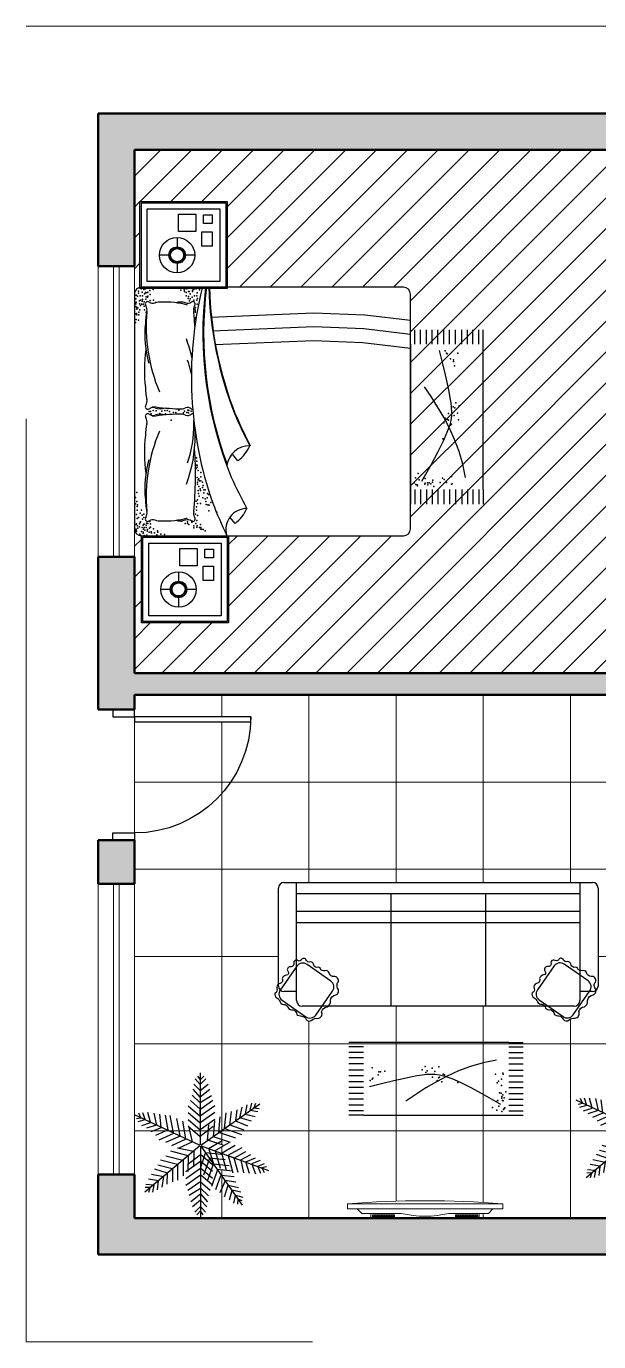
# Model space of a CAD drawing. Header units: millimetres. Extents: x 10.4 to 21.9, y -2.2 to 6.9.
# Drawn here: x 10.41 to 14.35, y -2.18 to 6.87 of the extents above; entities that cross this region are included whole.
import ezdxf

# ---------------------------------------------------------------- set-up
doc = ezdxf.new("R2010")
doc.units = ezdxf.units.MM
doc.linetypes.add('HIDDEN', pattern=[9.525, 6.35, -3.175])
for name, color, linetype, lineweight in [('Alvenaria', 5, 'Continuous', 50), ('Alvenaria Pigmentação', 254, 'Continuous', 15), ('Eletronicos', 2, 'Continuous', 30), ('Janelas', 2, 'Continuous', 20), ('Mobiliario', 3, 'Continuous', 30), ('Piso Desniveis e Soleiras', 1, 'Continuous', 15), ('Piso Paginação', 252, 'Continuous', 15), ('Portas', 3, 'Continuous', 30), ('Projeção Cobertura', 2, 'HIDDEN', 20)]:
    doc.layers.add(name, color=color, linetype=linetype, lineweight=lineweight)

# ---------------------------------------------------------------- blocks, each defined once
blk = doc.blocks.new('Batente')
blk.add_lwpolyline([(0, -0.15), (0.05, -0.15), (0.05, 0), (0, 0)])
blk = doc.blocks.new('Porta_80')
at = {"color": 0}
blk.add_lwpolyline([(-0.05, 0.8), (-0.05, 0), (-0.085, 0), (-0.085, 0.8)], close=True, dxfattribs=at)
at = {"color": 1}
blk.add_arc((-0.05, 0), 0.8, 90, 180, dxfattribs=at)
at = {"xscale": -1}
blk.add_blockref('Batente', (0, 0), dxfattribs=at)
blk.add_blockref('Batente', (-0.9, 0))
blk = doc.blocks.new('Sofa_3')
for p, q in [((-1.1, -0.7625), (-1.1, -0.0875)), ((-1.0625, -0.05), (1.0625, -0.05)), ((-0.975, -0.125), (-0.975, -0.05)), ((0.975, -0.05), (0.975, -0.125)), ((1.1, -0.0875), (1.1, -0.7625)), ((-0.975, -0.125), (0.975, -0.125)), ((-0.975, -0.25), (-0.975, -0.125)), ((-0.325, -0.9), (-0.325, -0.125)), ((0.325, -0.125), (0.325, -0.9)), ((0.975, -0.125), (0.975, -0.25)), ((0.975, -0.25), (-0.975, -0.25)), ((-0.975, -0.8625), (-0.975, -0.25)), ((0.975, -0.25), (0.975, -0.8625)), ((-0.975, -0.325), (0.975, -0.325)), ((-0.975, -0.8), (-1.0625, -0.8)), ((1.0625, -0.8), (0.975, -0.8)), ((0.9375, -0.9), (-0.9375, -0.9))]:
    blk.add_line(p, q)
for centre, start, end in [((-1.0625, -0.0875), 90, 180), ((1.0625, -0.0875), 0, 90), ((-1.0625, -0.7625), 180, 270), ((1.0625, -0.7625), 270, 0), ((-0.9375, -0.8625), 180, 270), ((0.9375, -0.8625), 270, 0)]:
    blk.add_arc(centre, 0.0375, start, end)
blk = doc.blocks.new('Tv Plasma 01')
at = {"lineweight": 5, "ltscale": 0.08}
h = blk.add_hatch(dxfattribs=at)
h.set_pattern_fill('_USER,_O', color=0, scale=0.008, double=1, pattern_type=0)
h.set_pattern_definition([(360, (-4.134502, -6.728382), (2e-18, 0.008), []), (90, (-4.134502, -6.728382), (-0.008, 2e-18), [])])
h.paths.add_polyline_path([(-0.2099, 0.0235), (-0.3623, 0.0235), (-0.3623, 0.0089), (-0.2099, 0.0089)])
h = blk.add_hatch(dxfattribs=at)
h.set_pattern_fill('_USER,_O', color=0, scale=0.008, double=1, pattern_type=0)
h.set_pattern_definition([(180, (4.134502, -6.728382), (2e-18, 0.008), []), (90, (4.134502, -6.728382), (0.008, -1e-18), [])])
h.paths.add_polyline_path([(0.2099, 0.0235), (0.3623, 0.0235), (0.3623, 0.0089), (0.2099, 0.0089)])
at = {"color": 0, "lineweight": 9, "ltscale": 0.08}
for p, q in [((-0.535, 0.0985), (-0.535, 0.0647)), ((0.535, 0.0647), (0.535, 0.0985)), ((0.535, 0.0647), (-0.535, 0.0647)), ((-0.4673, 0.0647), (-0.4363, 0.0324)), ((-0.4363, 0.0324), (-0.1636, 0.0324)), ((-0.3724, 0.0324), (-0.3724, 0)), ((-0.3724, 0), (0.3724, 0)), ((0.1636, 0.0324), (0.4363, 0.0324)), ((0.3724, 0.0324), (0.3724, 0)), ((0.4673, 0.0647), (0.4363, 0.0324))]:
    blk.add_line(p, q, dxfattribs=at)
at = {"color": 0, "lineweight": 5, "ltscale": 0.08}
blk.add_line((-0.535, 0.0985), (0.535, 0.0985), dxfattribs=at)
for points in [[(-0.3623, 0.0235), (-0.2099, 0.0235), (-0.2099, 0.0089), (-0.3623, 0.0089)], [(0.3623, 0.0235), (0.2099, 0.0235), (0.2099, 0.0089), (0.3623, 0.0089)]]:
    blk.add_lwpolyline(points, close=True, dxfattribs=at)
at = {"color": 0, "lineweight": 9, "ltscale": 0.08}
for centre, radius, start, end in [((0, -6.5458), 6.6658, 85.39647, 94.60353), ((0, 0.7378), 0.7242, 256.94486, 283.05514)]:
    blk.add_arc(centre, radius, start, end, dxfattribs=at)
blk = doc.blocks.new('LEAF', base_point=(3271.7, 2217.8))
for p, q in [((3271.7, 2215.2), (3271.7, 1979.5)), ((3271.8, 2165.8), (3224.3, 2131.8)), ((3229.1, 2155.6), (3271.8, 2188.4)), ((3271.8, 2189.5), (3311.3, 2155.6)), ((3271.8, 2188.4), (3271.8, 2187.2)), ((3311.3, 2133), (3271.8, 2166.9)), ((3224.3, 2109.2), (3271.8, 2143.1)), ((3271.8, 2120.5), (3224.3, 2086.6)), ((3271.8, 2144.3), (3311.3, 2110.4)), ((3271.8, 2121.7), (3271.8, 2099.1)), ((3271.8, 2121.7), (3271.8, 2121.7)), ((3311.3, 2087.8), (3271.8, 2121.7)), ((3230.6, 2070.8), (3270.2, 2099.1)), ((3271.8, 2076.5), (3235.4, 2053.8)), ((3271.8, 2099.1), (3304.2, 2070.8)), ((3298.7, 2052.7), (3271.8, 2077.6)), ((3240.1, 2034.6), (3271.8, 2059.5)), ((3271.8, 2038), (3246.5, 2016.5)), ((3271.8, 2059.5), (3295.5, 2033.5)), ((3272.6, 2038), (3272.6, 2036.9)), ((3293.1, 2016.5), (3272.6, 2038)), ((3253.6, 1999.6), (3271.8, 2017.7)), ((3271.8, 2003), (3260.7, 1990.5)), ((3280.5, 1990.5), (3271.8, 2003)), ((3272.6, 2017.7), (3288.4, 1999.6))]:
    blk.add_line(p, q)
blk = doc.blocks.new('Vegetação 03')
at = {"xscale": 0.002098429134635434, "yscale": 0.002098429134635434, "zscale": 0.00317943808278096}
for rotation in [179.9999999999999, 244.9999999999999, 125, 309.9999999999999, 34.99999999999999, 69.99999999999999]:
    blk.add_blockref('LEAF', (0, 0), dxfattribs=dict(at, rotation=rotation))
blk.add_blockref('LEAF', (0, 0), dxfattribs=at)
blk = doc.blocks.new('Almofada_01')
blk.add_line((-0.1774, -0.0554), (-0.177, -0.055))
blk.add_lwpolyline([(0.0902, 0.1544, 0.50546), (0.0619, 0.1691, -0.3462), (0.0406, 0.1931, 0.422858), (0.0087, 0.2067, -0.280529), (-0.0126, 0.2255, 0.523802), (-0.0457, 0.2197, -0.394143), (-0.0734, 0.2191, 0.511586), (-0.0968, 0.2003, -0.550738), (-0.1181, 0.1744, 0.664723), (-0.1374, 0.1433, -0.61809), (-0.1458, 0.1166, 0.315846), (-0.1757, 0.0929, -0.50955), (-0.196, 0.0582, 0.403924), (-0.2123, 0.0237, -0.416944), (-0.2261, -0.0062, 0.343276), (-0.2127, -0.04, -0.209993), (-0.1898, -0.0672, 0.371457), (-0.157, -0.0839, -0.221594), (-0.1331, -0.1112, 0.281917), (-0.1026, -0.1212, -0.330079), (-0.075, -0.1536, 0.149681), (-0.0413, -0.165, -0.280315), (-0.0118, -0.1883, 0.395478), (0.0291, -0.193, -0.258424), (0.0699, -0.1812, 0.49816), (0.0955, -0.1352, -0.315903), (0.134, -0.1016, 0.342874), (0.1558, -0.0587, -0.349103), (0.1943, -0.0196, 0.509036), (0.2051, 0.0272, -0.039688), (0.2017, 0.0453, -0.213394), (0.2094, 0.0682, 0.582394), (0.1793, 0.1072, -0.297556), (0.1502, 0.1258, 0.338095), (0.1296, 0.1479, -0.217899), (0.0906, 0.1538)], format="xyb")
blk.add_lwpolyline([(0.1587, 0.0761), (-0.0051, 0.1908, 0.414214), (-0.0748, 0.1786), (-0.1895, 0.0147, 0.414214), (-0.1772, -0.0549), (-0.0134, -0.1696, 0.414214), (0.0562, -0.1574), (0.171, 0.0065, 0.414214)], format="xyb", close=True)
blk.add_lwpolyline([(-0.1774, -0.0554), (-0.1765, -0.0554)])
blk = doc.blocks.new('Tapete 01')
for p, q in [((-0.5, 0.2502), (-0.6, 0.2502)), ((-0.5, 0.2199), (-0.6, 0.2199)), ((0.5, 0.2498), (-0.5, 0.2498)), ((0.5, 0.2502), (0.6, 0.2502)), ((0.5, 0.2199), (0.6, 0.2199)), ((-0.5, 0.1799), (-0.6, 0.1799)), ((-0.5, 0.143), (-0.6, 0.143)), ((-0.5, 0.103), (-0.6, 0.103)), ((0.5, 0.1799), (0.6, 0.1799)), ((0.5, 0.143), (0.6, 0.143)), ((0.5, 0.103), (0.6, 0.103)), ((-0.5, 0.0595), (-0.6, 0.0595)), ((-0.5, 0.0195), (-0.6, 0.0195)), ((0.5, 0.0595), (0.6, 0.0595)), ((0.5, 0.0195), (0.6, 0.0195)), ((-0.5, -0.0205), (-0.6, -0.0205)), ((-0.5, -0.0605), (-0.6, -0.0605)), ((0.5, -0.0205), (0.6, -0.0205)), ((0.5, -0.0605), (0.6, -0.0605)), ((-0.5, -0.1005), (-0.6, -0.1005)), ((-0.5, -0.1405), (-0.6, -0.1405)), ((-0.5, -0.1805), (-0.6, -0.1805)), ((0.5, -0.1005), (0.6, -0.1005)), ((0.5, -0.1405), (0.6, -0.1405)), ((0.5, -0.1805), (0.6, -0.1805)), ((-0.5, -0.2205), (-0.6, -0.2205)), ((-0.5, -0.2502), (-0.6, -0.2502)), ((-0.5, -0.2502), (0.5, -0.2502)), ((0.5, -0.2205), (0.6, -0.2205)), ((0.5, -0.2502), (0.6, -0.2502))]:
    blk.add_line(p, q)
for points in [[(0.4157, 0.1284), (0.3244, 0.1097), (0.2378, 0.0847), (0.1555, 0.0541), (0.0771, 0.0188), (0.0021, -0.0204), (-0.07, -0.0629), (-0.1395, -0.1077), (-0.207, -0.1541)], [(-0.4572, -0.0522), (-0.3662, -0.0302), (-0.2902, -0.0121), (-0.2273, 0.0023), (-0.1753, 0.0136), (-0.1322, 0.0218), (-0.0959, 0.0275), (-0.0643, 0.0309), (-0.0353, 0.0323), (-0.0067, 0.0317), (0.0246, 0.0276), (0.0616, 0.0182), (0.1076, 0.0015), (0.1658, -0.0242), (0.2393, -0.0609), (0.3312, -0.1104), (0.4448, -0.1745)]]:
    blk.add_lwpolyline(points)
for p in [(-0.4398, 0.076), (-0.434, 0.0032), (-0.399, 0.0265), (-0.3932, 0.0469), (-0.3816, 0.0469), (-0.3525, 0.0527), (-0.0964, 0.0614), (-0.076, 0.0847), (-0.0702, 0.044), (-0.0615, 0.0556), (-0.0266, 0.0731), (-0.0237, 0.0119), (-0.0091, 0.0498), (0.0171, 0.0061), (0.02, 0.0818), (0.0229, 0.0119), (0.0491, 0.0323), (0.0578, 0.0265), (0.4099, 0.0323), (0.4594, 0.0381), (0.4623, 0.0323), (-0.4543, -0.0114), (-0.4398, -0.0026), (0.0083, -0.0114), (0.0403, -0.0201), (0.1509, -0.026), (0.4215, -0.0289), (0.4303, -0.0172), (0.4506, -0.0026), (0.4506, -0.0463), (0.4797, -0.09), (0.4157, -0.157), (0.4245, -0.1483), (0.4361, -0.0959), (0.4477, -0.0988), (0.4536, -0.1221), (0.4536, -0.1337), (0.4565, -0.1483), (0.4594, -0.1104), (0.4623, -0.1512), (0.4681, -0.1308), (0.3895, -0.1978), (0.4186, -0.2153), (0.4332, -0.1891), (0.4536, -0.224), (0.4652, -0.2124), (0.4681, -0.2036), (0.4739, -0.2007), (0.4739, -0.2007)]:
    blk.add_point(p)
blk = doc.blocks.new('Cama Casal_01 Factor')
for p, q in [((3.4, 4), (-3.4, 4)), ((-3.6, 3.8), (-3.6, -3.8)), ((3.6, -3.8), (3.6, 3.8)), ((2.733, 2.245), (2.658, 2.245)), ((2.945, 2.245), (2.859, 2.245)), ((-3.243, 1.086), (-3.06, 1.233)), ((-1.426, 1.001), (-1.243, 1.148)), ((-3.4, -4), (3.4, -4))]:
    blk.add_line(p, q)
for points in [[(1.939, 1.671), (2.061, -1.197), (2.002, -2.615), (1.836, -4)], [(2.337, 1.736), (2.461, -1.197), (2.401, -2.647), (2.239, -4)], [(2.735, 1.787), (2.861, -1.197), (2.8, -2.679), (2.642, -4)]]:
    blk.add_lwpolyline(points)
for centre, radius, start, end in [((-3.4, 3.8), 0.2, 90, 180), ((3.4, 3.8), 0.2, 360, 90), ((-3.112, 3.617), 0.0711, 58.4012, 216.7241), ((-3.31, 3.469), 0.176, 340.0794, 36.7241), ((-3.607, 2.811), 1.017, 57.59, 58.4012), ((-2.95, 3.846), 0.209, 237.59, 283.5113), ((-2.55, 2.18), 1.505, 90.0384, 103.5113), ((-2.466, -1.204), 4.867, 67.1065, 95.1393), ((-2.237, 0.525), 3.176, 74.7421, 95.6786), ((-1.185, -0.113), 3.829, 82.6639, 99.0512), ((-0.697, 2.18), 1.505, 76.4887, 89.9616), ((-0.297, 3.846), 0.209, 256.4887, 302.41), ((0.36, 2.811), 1.017, 121.5988, 122.41), ((-0.136, 3.617), 0.0711, 323.2759, 121.5988), ((-5.758, 2.593), 5.681, 1.1958, 8.9628), ((0.062, 3.469), 0.176, 143.2759, 199.9206), ((0.136, 3.617), 0.0711, 58.4012, 216.7241), ((-0.062, 3.469), 0.176, 340.0794, 36.7241), ((5.758, 2.593), 5.681, 171.0372, 178.8042), ((-0.36, 2.811), 1.017, 57.59, 58.4012), ((0.297, 3.846), 0.209, 237.59, 283.5113), ((0.697, 2.18), 1.505, 90.0384, 103.5113), ((2.466, -1.204), 4.867, 84.8607, 112.8935), ((1.185, -0.113), 3.829, 80.9488, 97.3361), ((2.237, 0.525), 3.176, 84.3214, 105.2579), ((2.55, 2.18), 1.505, 76.4887, 89.9616), ((2.95, 3.846), 0.209, 256.4887, 302.41), ((3.607, 2.811), 1.017, 121.5988, 122.41), ((3.112, 3.617), 0.0711, 323.2759, 121.5988), ((3.31, 3.469), 0.176, 143.2759, 199.9206), ((-2.728, 3.258), 0.442, 160.0794, 185.3739), ((-0.857, 3.108), 2.314, 177.2895, 196.0481), ((-0.519, 3.258), 0.442, 340.8048, 19.9206), ((0.519, 3.258), 0.442, 160.0794, 199.1952), ((0.857, 3.108), 2.314, 343.9519, 2.7105), ((2.728, 3.258), 0.442, 354.6261, 19.9206), ((-2.728, 2.67), 0.442, 162.7928, 199.9206), ((-0.519, 2.67), 0.442, 340.0794, 5.3739), ((0.519, 2.67), 0.442, 174.6261, 199.9206), ((2.728, 2.67), 0.442, 340.0794, 17.2072), ((-3.112, 2.311), 0.0711, 143.2759, 301.5988), ((-3.31, 2.459), 0.176, 323.2759, 19.9206), ((-2.95, 2.082), 0.209, 76.4887, 122.41), ((0.976, -8.576), 10.929, 76.2469, 109.3957), ((-0.725, 6.094), 3.851, 249.0343, 270.4221), ((-0.412, 5.628), 3.344, 251.2778, 271.1303), ((-0.297, 2.082), 0.209, 75.4818, 103.5113), ((0.062, 2.459), 0.176, 160.0794, 216.7241), ((-0.136, 2.311), 0.0711, 353.2127, 36.7241), ((0.136, 2.311), 0.0711, 143.2759, 177.3803), ((-0.062, 2.459), 0.176, 323.2759, 19.9206), ((0.412, 5.628), 3.344, 281.5449, 288.7222), ((0.725, 6.094), 3.851, 282.6365, 290.9657), ((2.95, 2.082), 0.209, 57.59, 103.5113), ((3.112, 2.311), 0.0711, 238.4012, 36.7241), ((3.31, 2.459), 0.176, 160.0794, 216.7241), ((-3.607, 3.117), 1.017, 301.5988, 302.41), ((-1.835, 12.86), 10.629, 264.2384, 274.1227), ((2.264, -8.908), 10.929, 82.9778, 112.4159), ((2.264, -8.908), 10.921, 82.9778, 110.453), ((2.264, -8.908), 10.913, 82.9778, 110.3822), ((2.264, -8.908), 10.905, 82.9778, 110.3147), ((-0.697, 3.749), 1.505, 270.0384, 283.5113), ((1.835, 12.86), 10.629, 273.4155, 275.7616), ((3.607, 3.117), 1.017, 237.59, 238.4012), ((1.919, -10.117), 12.701, 111.0983, 115.6606), ((3.919, -9.077), 10.929, 91.6727, 111.46), ((3.919, -9.077), 10.921, 91.6727, 111.46), ((3.919, -9.077), 10.913, 91.6727, 111.46), ((-3.422, 0.739), 0.613, 0.5837, 105.0139), ((3.287, -10.398), 12.701, 114.1185, 118.6807), ((-1.664, 0.662), 0.672, 359.8094, 81.8252), ((-2.388, 1.727), 1.068, 216.8557, 246.793), ((-0.571, 1.641), 1.068, 216.8557, 246.793), ((4.917, -10.584), 12.701, 113.1626, 117.7249), ((4.917, -10.584), 12.693, 113.1626, 117.7249), ((4.917, -10.584), 12.685, 113.1626, 117.7249), ((-3.4, -3.8), 0.2, 180, 270), ((3.4, -3.8), 0.2, 270, 360)]:
    blk.add_arc(centre, radius, start, end)
for p in [(-3.594, 3.815), (-3.551, 3.847), (-3.466, 3.943), (-3.444, 3.954), (-3.412, 3.954), (-3.38, 3.9), (-3.337, 3.857), (-3.316, 3.911), (-3.273, 3.954), (-3.252, 3.943), (-3.252, 3.857), (-3.22, 3.836), (-3.199, 3.826), (-3.102, 3.922), (-3.071, 3.889), (-2.984, 3.943), (-2.942, 3.836), (-2.856, 3.922), (-2.749, 3.922), (-2.707, 3.911), (-2.675, 3.975), (-2.611, 3.932), (-2.493, 3.975), (-2.344, 3.932), (2.582, 3.975), (2.646, 3.889), (2.667, 3.954), (2.796, 3.932), (2.796, 3.879), (2.827, 3.964), (2.839, 3.943), (2.881, 3.879), (2.945, 3.847), (2.967, 3.932), (2.999, 3.9), (3.009, 3.932), (3.041, 3.964), (3.074, 3.826), (3.116, 3.964), (3.116, 3.857), (3.169, 3.954), (3.202, 3.857), (3.223, 3.826), (3.266, 3.964), (3.341, 3.911), (3.351, 3.836), (3.372, 3.954), (3.426, 3.889), (3.49, 3.889), (-3.594, 3.719), (-3.583, 3.644), (-3.529, 3.751), (-3.519, 3.505), (-3.497, 3.751), (-3.497, 3.58), (-3.487, 3.515), (-3.476, 3.793), (-3.466, 3.633), (-3.434, 3.697), (-3.423, 3.622), (-3.412, 3.74), (-3.401, 3.452), (-3.38, 3.569), (-3.359, 3.783), (-3.359, 3.719), (-3.359, 3.665), (-3.348, 3.537), (-3.294, 3.751), (-3.294, 3.665), (-3.262, 3.729), (-3.262, 3.719), (-3.252, 3.537), (-3.241, 3.612), (-3.231, 3.655), (-3.188, 3.559), (-3.124, 3.772), (-3.071, 3.729), (-3.006, 3.783), (-2.974, 3.729), (-2.856, 3.793), (-0.068, 3.515), (-0.004, 3.58), (-0.004, 3.537), (0.028, 3.463), (2.881, 3.665), (2.945, 3.708), (3.052, 3.719), (3.106, 3.793), (3.106, 3.751), (3.106, 3.74), (3.18, 3.719), (3.191, 3.783), (3.212, 3.548), (3.223, 3.452), (3.244, 3.772), (3.255, 3.676), (3.309, 3.622), (3.319, 3.665), (3.341, 3.612), (3.351, 3.772), (3.384, 3.548), (3.405, 3.708), (3.437, 3.676), (3.447, 3.686), (3.447, 3.633), (3.458, 3.783), (3.458, 3.612), (3.501, 3.559), (3.533, 3.729), (3.533, 3.463), (3.554, 3.804), (3.554, 3.686), (-3.572, 3.356), (-3.562, 3.131), (-3.551, 3.238), (-3.519, 3.419), (-3.497, 3.323), (-3.455, 3.334), (-0.068, 3.099), (-0.057, 3.27), (0.007, 3.206), (0.018, 3.377), (0.028, 3.121), (0.028, 3.056), (3.159, 3.388), (-0.25, 2.939), (-0.025, 2.875), (-0.025, 2.8), (-0.004, 2.982), (0.039, 2.715), (0.082, 3.003), (-3.273, 2.426), (-3.241, 2.533), (-3.241, 2.469), (-3.209, 2.341), (-3.199, 2.469), (-3.177, 2.629), (-3.177, 2.33), (-0.036, 2.576), (-0.036, 2.437), (-0.025, 2.48), (0.007, 2.555), (0.007, 2.363), (0.028, 2.426), (0.039, 2.459), (0.039, 2.437), (3.202, 2.405), (3.266, 2.384), (3.277, 2.448), (3.309, 2.33), (3.33, 2.437), (3.351, 2.501), (3.405, 2.384), (3.447, 2.501), (3.479, 2.555), (3.479, 2.437), (3.479, 2.416), (3.479, 2.319), (3.512, 2.661), (3.512, 2.319), (3.522, 2.565), (3.554, 2.501), (3.565, 2.459), (-3.455, 1.956), (-3.423, 2.01), (-3.412, 2.074), (-3.412, 2.063), (-3.369, 2.277), (-3.359, 2.117), (-3.359, 2.074), (-3.348, 2.192), (-3.316, 2.277), (-3.316, 2.181), (-3.273, 2.085), (-3.241, 2.223), (-3.156, 2.192), (-3.017, 2.17), (-2.974, 2.234), (-2.856, 2.202), (-2.761, 2.202), (-2.696, 1.924), (-2.664, 2.17), (-2.664, 2.085), (-2.611, 1.935), (-2.6, 2.213), (-2.558, 2.17), (-2.526, 1.956), (-2.504, 2.021), (-2.451, 2.127), (-2.376, 2.149), (-2.354, 1.989), (-2.29, 2.16), (-2.29, 2.16), (-2.29, 2.085), (-2.269, 1.989), (-2.269, 1.956), (-2.237, 2.095), (-2.205, 2.031), (-2.173, 2.138), (-2.141, 2.01), (-2.109, 2.17), (-2.045, 2.17), (-2.045, 2.031), (-2.013, 2.117), (-2.013, 2.074), (-1.981, 2.16), (-1.948, 2.138), (-1.916, 2.181), (-1.895, 2.074), (-1.766, 2.074), (-1.713, 2.16), (-1.649, 2.213), (-1.617, 2.181), (-1.553, 2.213), (-1.553, 2.181), (-1.435, 2.192), (-1.34, 2.202), (2.967, 2.256), (3.009, 2.234), (3.106, 2.181), (3.223, 2.277), (3.223, 2.192), (3.277, 2.17), (3.351, 2.266), (3.351, 2.192), (3.437, 2.181), (3.522, 2.117), (3.533, 2.277), (3.554, 2.213), (-2.921, 1.615), (-2.878, 1.85), (-2.718, 1.839), (-2.707, 1.871), (-2.632, 1.786), (-2.504, 1.893), (-2.408, 1.86), (-2.376, 1.882)]:
    blk.add_point(p)
blk = doc.blocks.new('Mesa_Canto')
for p, q in [((-0.274, 0.1275), (-0.274, 0.1919)), ((-0.5152, 0.0088), (-0.4432, 0.0088)), ((-0.5152, -0.0888), (-0.5152, 0.0088)), ((-0.4432, 0.0088), (-0.4432, -0.0888)), ((-0.3952, 0.0707), (-0.3308, 0.0707)), ((-0.274, -0.0505), (-0.274, 0.0139)), ((-0.2172, 0.0707), (-0.1528, 0.0707)), ((-0.4432, -0.0888), (-0.5152, -0.0888)), ((-0.5152, -0.1473), (-0.4552, -0.1473)), ((-0.5152, -0.2073), (-0.5152, -0.1473)), ((-0.4552, -0.1473), (-0.4552, -0.2073)), ((-0.4027, -0.212), (-0.4027, -0.092)), ((-0.4027, -0.092), (-0.2827, -0.092)), ((-0.2827, -0.092), (-0.2827, -0.212)), ((-0.4552, -0.2073), (-0.5152, -0.2073)), ((-0.2827, -0.212), (-0.4027, -0.212))]:
    blk.add_line(p, q)
for points in [[(-0.0184, 0.3012), (-0.0184, -0.2988), (-0.6184, -0.2988), (-0.6184, 0.3012)], [(-0.0284, 0.2912), (-0.0284, -0.2888), (-0.6084, -0.2888), (-0.6084, 0.2912)], [(-0.0684, 0.2512), (-0.0684, -0.2488), (-0.5684, -0.2488), (-0.5684, 0.2512)]]:
    blk.add_lwpolyline(points, close=True)
for radius in [0.1212, 0.0568, 0.0508, 0.0448]:
    blk.add_circle((-0.274, 0.0707), radius)

msp = doc.modelspace()

# ---------------------------------------------------------------- hatches: boundary and pattern name
at = {"layer": 'Alvenaria Pigmentação'}
h = msp.add_hatch(color=256, dxfattribs=at)
h.dxf.hatch_style = 1
h.paths.add_polyline_path([(15.7077, 6.2674), (10.9077, 6.2674), (10.9077, 5.2174), (11.1577, 5.2174), (11.1577, 6.0174), (15.1577, 6.0174), (15.1577, 3.4174), (15.3077, 3.4174), (15.3077, 3.5174), (16.0077, 3.5174), (16.0077, 3.6674), (15.3077, 3.6674), (15.3077, 6.0174), (15.7077, 6.0174)])
h.paths.add_polyline_path([(21.3077, 6.2674), (16.5077, 6.2674), (16.5077, 6.0174), (16.9077, 6.0174), (16.9077, 3.6674), (16.8077, 3.6674), (16.8077, 3.5174), (16.9077, 3.5174), (16.9077, 3.4174), (17.0577, 3.4174), (17.0577, 6.0174), (21.0577, 6.0174), (21.0577, 5.2174), (21.3077, 5.2174)])
h.paths.add_polyline_path([(21.3077, 3.2174), (21.0577, 3.2174), (21.0577, 2.4174), (17.0577, 2.4174), (17.0577, 2.5174), (16.9077, 2.5174), (16.9077, 2.4174), (16.5577, 2.4174), (16.5577, 2.2674), (16.9077, 2.2674), (16.9077, 2.1674), (17.0577, 2.1674), (17.0577, 2.2674), (21.0577, 2.2674), (21.0577, 2.1674), (21.3077, 2.1674)])
h.paths.add_polyline_path([(15.6577, 2.4174), (15.3077, 2.4174), (15.3077, 2.5174), (15.1577, 2.5174), (15.1577, 2.4174), (11.1577, 2.4174), (11.1577, 3.2174), (10.9077, 3.2174), (10.9077, 2.1674), (11.1577, 2.1674), (11.1577, 2.2674), (15.1577, 2.2674), (15.1577, 2.1674), (15.3077, 2.1674), (15.3077, 2.2674), (15.6577, 2.2674)])
h.paths.add_polyline_path([(11.1577, 1.2674), (10.9077, 1.2674), (10.9077, 0.9674), (11.1577, 0.9674)])
h.paths.add_polyline_path([(15.3077, 0.4174), (16.9077, 0.4174), (16.9077, -1.5826), (18.0577, -1.5826), (18.0577, -1.3326), (17.0577, -1.3326), (17.0577, 1.2674), (16.9077, 1.2674), (16.9077, 0.5674), (15.3077, 0.5674), (15.3077, 1.2674), (15.1577, 1.2674), (15.1577, -1.3326), (11.1577, -1.3326), (11.1577, -1.0326), (10.9077, -1.0326), (10.9077, -1.5826), (15.3077, -1.5826)])
h.paths.add_polyline_path([(21.3077, -1.0326), (21.0577, -1.0326), (21.0577, -1.3326), (20.0577, -1.3326), (20.0577, -1.5826), (21.3077, -1.5826)])
h.paths.add_polyline_path([(21.3077, 1.2674), (21.0577, 1.2674), (21.0577, 0.9674), (21.3077, 0.9674)])
at = {"layer": 'Piso Paginação'}
h = msp.add_hatch(dxfattribs=at)
h.set_pattern_fill('_USER', color=256, scale=0.15, angle=45, pattern_type=0)
h.set_pattern_definition([(45, (15.15767, 6.01743), (-0.106066, 0.106066), [])])
h.paths.add_polyline_path([(14.5443, 5.2263), (14.5443, 5.3463), (14.5577, 5.7096), (15.1577, 5.7096), (15.1577, 6.0174), (11.1577, 6.0174), (11.1577, 5.2174), (11.1577, 5.0249, -0.353366), (11.1952, 5.0714), (11.1952, 5.6624), (11.7952, 5.6624), (11.7952, 5.0724), (13.0102, 5.0724, -0.414214), (13.0577, 5.0249), (13.0577, 3.4099, -0.414214), (13.0102, 3.3624), (11.8052, 3.3624), (11.8052, 2.7624), (11.2052, 2.7624), (11.2052, 3.3624, -0.414214), (11.1577, 3.4099), (11.1577, 3.2174), (11.1577, 2.4174), (15.1577, 2.4174), (15.1577, 2.5174), (15.1577, 2.5674), (14.3577, 2.5674), (14.3577, 2.6024), (14.3584, 2.6024, -0.401453), (15.1577, 3.3674), (15.1577, 3.4174), (15.1577, 3.7096), (14.5577, 3.7096), (14.5577, 4.0488), (14.5443, 4.0488), (14.5443, 4.1688), (14.545, 4.2472), (14.5443, 4.2472), (14.5443, 4.3672), (14.5509, 5.0279), (14.5443, 5.0279), (14.5443, 5.1479), (14.5462, 5.2263)])
h.paths.add_polyline_path([(13.5573, 4.7799), (13.5573, 4.6799), (13.5569, 3.6799), (13.5573, 3.5799), (13.5573, 3.6799), (13.5569, 3.6799), (13.5569, 4.6799)], flags=16)
h.paths.add_polyline_path([(13.3225, 4.1105), (13.3259, 4.1028), (13.3222, 4.1099)], flags=16)
h.paths.add_polyline_path([(15.1577, 3.3674, 0.401453), (14.3584, 2.6024), (15.1577, 2.6024)], flags=17)
h.paths.add_polyline_path([(21.0577, 5.2174), (21.0577, 6.0174), (20.2577, 6.0174), (20.2577, 5.6174), (19.7577, 5.6174), (19.7577, 4.0174), (18.3577, 4.0174), (18.3577, 5.6174), (17.8577, 5.6174), (17.8577, 6.0174), (17.0577, 6.0174), (17.0577, 5.7277), (17.6577, 5.7277), (17.6577, 5.3884), (17.671, 5.3884), (17.671, 5.2684), (17.6703, 5.19), (17.671, 5.19), (17.671, 5.07), (17.6644, 4.4094), (17.671, 4.4094), (17.671, 4.2894), (17.6691, 4.2109), (17.671, 4.2109), (17.671, 4.0909), (17.6577, 3.7277), (17.0577, 3.7277), (17.0577, 3.4174), (17.0577, 3.3674, -0.401453), (17.8569, 2.6024), (17.8577, 2.6024), (17.8577, 2.5674), (17.0577, 2.5674), (17.0577, 2.5174), (17.0577, 2.4174), (18.6853, 2.4174), (18.6853, 2.4498), (18.6214, 2.4498), (18.5904, 2.4822), (18.5227, 2.4822), (18.5227, 2.5159, -0.040195), (19.5927, 2.5159), (19.5927, 2.4822), (19.525, 2.4822), (19.4939, 2.4498), (19.4301, 2.4498), (19.4301, 2.4174), (21.0577, 2.4174), (21.0577, 3.2174)])
h.paths.add_polyline_path([(20.3348, 2.8652), (20.7702, 3.2012, -0.414214), (20.8053, 3.1967), (20.9733, 2.979, -1), (20.4983, 2.6124), (20.3303, 2.8301, -0.414214)], flags=16)
h.paths.add_polyline_path([(17.0577, 3.3674), (17.0577, 2.6024), (17.8569, 2.6024, 0.401453)], flags=17)
h = msp.add_hatch(dxfattribs=at)
h.set_pattern_fill('_USER', color=256, scale=0.6, double=1, pattern_type=0)
h.set_pattern_definition([(0, (11.1577, -1.33257), (0, 0.6), []), (90, (11.1577, -1.33257), (-0.6, 4e-17), [])])
h.paths.add_polyline_path([(14.3584, 2.0824), (14.3577, 2.0824), (14.3577, 2.1174), (15.1577, 2.1174), (15.1577, 2.1674), (15.1577, 2.2674), (11.1577, 2.2674), (11.1577, 2.1674), (11.1577, 2.1174), (11.9577, 2.1174), (11.9577, 2.0824), (11.9569, 2.0824, -0.401453), (11.1577, 1.3174), (11.1577, 1.2674), (11.1577, 0.9674), (11.1577, -1.0326), (11.1577, -1.3326), (12.7853, -1.3326), (12.7853, -1.3002), (12.7214, -1.3002), (12.6904, -1.2678), (12.6227, -1.2678), (12.6227, -1.2341, -0.040195), (13.6927, -1.2341), (13.6927, -1.2678), (13.625, -1.2678), (13.5939, -1.3002), (13.5301, -1.3002), (13.5301, -1.3326), (15.1577, -1.3326), (15.1577, 1.2674), (15.1577, 1.3174, -0.401453)])
h.paths.add_polyline_path([(14.3108, 0.9763, -0.414214), (14.3483, 0.9388), (14.3483, 0.2638, -0.238412), (14.3331, 0.2336, -0.31946), (14.315, 0.2042, 0.349103), (14.2766, 0.1651, -0.342874), (14.2548, 0.1221, 0.315903), (14.2163, 0.0886, -0.49816), (14.1906, 0.0426, 0.225889), (14.1539, 0.0343, -0.448204), (14.1089, 0.0355, 0.280315), (14.0794, 0.0588, -0.149681), (14.0458, 0.0702, 0.330079), (14.0182, 0.1025, -0.281917), (13.9877, 0.1126, 0.089514), (13.9809, 0.1263), (12.4927, 0.1263, -0.064843), (12.4841, 0.1208, 0.315903), (12.4457, 0.0872, -0.49816), (12.42, 0.0413, 0.225889), (12.3832, 0.033, -0.448204), (12.3383, 0.0342, 0.280315), (12.3088, 0.0575, -0.149681), (12.2751, 0.0688, 0.330079), (12.2475, 0.1012, -0.281917), (12.217, 0.1112, 0.221594), (12.1931, 0.1386, -0.408155), (12.1592, 0.1586, 0.17388), (12.1397, 0.1813, -0.367814), (12.124, 0.2162, 0.406814), (12.1381, 0.2454, -0.344564), (12.1483, 0.2776), (12.1483, 0.9388, -0.414214), (12.1858, 0.9763)], flags=16)
h.paths.add_polyline_path([(12.2733, 0.9013), (14.2233, 0.9013), (14.2233, 0.7763), (14.2233, 0.3392), (14.2795, 0.2999, -0.414214), (14.2917, 0.2303), (14.177, 0.0664, -0.414214), (14.1074, 0.0542), (13.9443, 0.1684), (13.9434, 0.1684), (13.9437, 0.1688), (13.9436, 0.1689, -0.414214), (13.9313, 0.2385), (14.046, 0.4024, -0.414214), (14.1157, 0.4146), (14.2233, 0.3392), (14.2233, 0.7013), (12.2733, 0.7013), (12.2733, 0.3981), (12.2754, 0.401, -0.414214), (12.345, 0.4133), (12.5088, 0.2985, -0.414214), (12.5211, 0.2289), (12.4064, 0.0651, -0.414214), (12.3367, 0.0528), (12.1736, 0.1671), (12.1727, 0.1671), (12.1731, 0.1674), (12.1729, 0.1675, -0.414214), (12.1606, 0.2372), (12.2733, 0.3981), (12.2733, 0.7763)], flags=0)
h.paths.add_polyline_path([(12.6333, -0.1235), (12.7333, -0.1235), (13.7333, -0.124), (13.8333, -0.1235), (13.7333, -0.1235), (13.7333, -0.124), (12.7333, -0.124)], flags=16)
h.paths.add_polyline_path([(13.3027, -0.3584), (13.3104, -0.3549), (13.3034, -0.3586)], flags=16)
h.paths.add_polyline_path([(11.6108, -0.5857), (11.6122, -0.5848), (11.6108, -0.5836)], flags=16)
h.paths.add_polyline_path([(11.813, -0.691), (11.8146, -0.6915), (11.8148, -0.6898)], flags=16)
h.paths.add_polyline_path([(11.6107, -0.6285), (11.6107, -0.6309), (11.6092, -0.6296)], flags=16)
h.paths.add_polyline_path([(11.7761, -0.7148), (11.7779, -0.7154), (11.7759, -0.7168)], flags=16)
h.paths.add_polyline_path([(11.8428, -0.917), (11.8432, -0.9186), (11.8448, -0.9177)], flags=16)
h.paths.add_polyline_path([(11.7524, -1.0348), (11.7519, -1.0363), (11.7536, -1.0365)], flags=16)
h.paths.add_polyline_path([(11.611, -1.0793), (11.6095, -1.0804), (11.611, -1.0817)], flags=16)
h.paths.add_polyline_path([(11.6131, -0.9886), (11.6134, -0.9874), (11.6125, -0.9881)], flags=16)
h.paths.add_polyline_path([(11.4217, -0.9912), (11.4201, -0.9908), (11.4201, -0.9926)], flags=16)
h.paths.add_polyline_path([(11.6662, -0.7282), (11.6595, -0.7965), (11.7751, -0.8329), (11.7129, -0.868), (11.7186, -0.8883), (11.7598, -0.8924), (11.7909, -1.004), (11.832, -1.008), (11.8026, -0.9022), (11.8004, -0.9014), (11.8021, -0.9004), (11.832, -1.008), (11.7286, -0.9979), (11.6914, -1.1032), (11.66, -1.0762), (11.6857, -1.0034), (11.6125, -0.9406), (11.5281, -1.001), (11.5285, -0.9575), (11.5649, -0.9297), (11.5655, -0.8728), (11.4633, -0.8501), (11.5552, -0.8084), (11.5326, -0.7063), (11.6092, -0.772)], flags=16)
h.paths.add_polyline_path([(11.3871, -0.7284), (11.3868, -0.7266), (11.385, -0.7274)], flags=16)
h.paths.add_polyline_path([(11.4565, -0.9623), (11.4564, -0.9643), (11.4546, -0.9638)], flags=16)
h.paths.add_polyline_path([(14.427, -0.6284), (14.4267, -0.6268), (14.4251, -0.6275)], flags=16)
h.paths.add_polyline_path([(14.6507, -0.4859), (14.6521, -0.485), (14.6507, -0.4838)], flags=16)
h.paths.add_polyline_path([(14.4658, -0.6467), (14.4679, -0.6477), (14.4661, -0.6485)], flags=16)
h.paths.add_polyline_path([(14.6491, -0.5298), (14.6506, -0.5287), (14.6506, -0.5311)], flags=16)
h.paths.add_polyline_path([(14.8529, -0.5912), (14.8545, -0.5917), (14.8547, -0.59)], flags=16)
h.paths.add_polyline_path([(14.8827, -0.8172), (14.8831, -0.8188), (14.8847, -0.8179)], flags=16)
h.paths.add_polyline_path([(14.7923, -0.935), (14.7918, -0.9365), (14.7935, -0.9367)], flags=16)
h.paths.add_polyline_path([(14.6507, -0.9796), (14.6494, -0.9806), (14.6507, -0.9817)], flags=16)
h.paths.add_polyline_path([(14.653, -0.8888), (14.6534, -0.8876), (14.6524, -0.8883)], flags=16)
h.paths.add_polyline_path([(14.4616, -0.8914), (14.4601, -0.891), (14.46, -0.8928)], flags=16)
h.paths.add_polyline_path([(14.5725, -0.6065), (14.6491, -0.6722), (14.7061, -0.6284), (14.6994, -0.6967), (14.815, -0.7331), (14.7529, -0.7682), (14.7585, -0.7885), (14.7997, -0.7925), (14.8308, -0.9042), (14.872, -0.9082), (14.8425, -0.8024), (14.8403, -0.8016), (14.842, -0.8006), (14.872, -0.9082), (14.7685, -0.8981), (14.7313, -1.0034), (14.6524, -0.9357), (14.6509, -0.9368), (14.6509, -0.9344), (14.6999, -0.9764), (14.7256, -0.9036), (14.6524, -0.8408), (14.568, -0.9011), (14.5684, -0.8577), (14.6048, -0.8299), (14.6054, -0.7729), (14.5032, -0.7503), (14.5951, -0.7086)], flags=16)
h.paths.add_polyline_path([(14.4945, -0.864), (14.4964, -0.8625), (14.4963, -0.8645)], flags=16)
h.paths.add_polyline_path([(14.816, -0.615), (14.8178, -0.6156), (14.8158, -0.617)], flags=16)
h.paths.add_polyline_path([(11.9569, 2.0824), (11.1577, 2.0824), (11.1577, 1.3174, 0.401453)], flags=17)
h.paths.add_polyline_path([(15.1577, 2.0824), (14.3584, 2.0824, 0.401453), (15.1577, 1.3174)], flags=17)
h.paths.add_polyline_path([(17.0577, 2.1174), (16.9077, 2.1174), (16.9077, 2.1674), (16.9077, 2.2674), (16.5577, 2.2674), (16.5577, 2.4174), (16.9077, 2.4174), (16.9077, 2.5174), (16.9077, 2.5674), (17.0577, 2.5674), (17.0577, 2.6024), (17.0577, 3.3674), (16.9077, 3.3674), (16.9077, 3.4174), (16.9077, 3.5174), (16.8077, 3.5174), (16.7577, 3.5174), (16.7577, 3.6674), (16.7227, 3.6674), (16.0577, 3.6674), (16.0577, 3.5174), (16.0077, 3.5174), (15.3077, 3.5174), (15.3077, 3.4174), (15.3077, 3.3674), (15.1577, 3.3674), (15.1577, 2.5674), (15.3077, 2.5674), (15.3077, 2.5174), (15.3077, 2.4174), (15.6577, 2.4174), (15.6577, 2.2674), (15.3077, 2.2674), (15.3077, 2.1674), (15.3077, 2.1174), (15.1577, 2.1174), (15.1577, 2.0824), (15.1577, 1.3174), (15.3077, 1.3174), (15.3077, 1.2674), (15.3077, 0.5674), (16.9077, 0.5674), (16.9077, 1.2674), (16.9077, 1.3174), (17.0577, 1.3174)])
h.paths.add_polyline_path([(20.2584, 2.0824), (20.2577, 2.0824), (20.2577, 2.1174), (21.0577, 2.1174), (21.0577, 2.1674), (21.0577, 2.2674), (17.0577, 2.2674), (17.0577, 2.1674), (17.0577, 2.1174), (17.8577, 2.1174), (17.8577, 2.0824), (17.8569, 2.0824, -0.401453), (17.0577, 1.3174), (17.0577, 1.2674), (17.0577, -1.3326), (17.3602, -1.3326), (17.3102, -1.2826), (17.3102, -1.2426), (17.2427, -1.2426), (17.2427, -0.7701), (17.2527, -0.7501), (17.2427, -0.7501), (17.2427, -0.7026), (17.6702, -0.7026), (17.6702, -0.6801), (17.8052, -0.6801), (17.8052, -0.7026), (17.8727, -0.7026), (17.8727, -0.7501), (17.8627, -0.7501), (17.8627, -0.7701), (17.8727, -0.7701), (17.8727, -1.2426), (17.8052, -1.2426), (17.8052, -1.2826), (17.7552, -1.3326), (17.9577, -1.3326), (17.9577, -0.7326), (20.1577, -0.7326), (20.1577, -1.3326), (21.0577, -1.3326), (21.0577, -1.0326), (21.0577, 0.9674), (21.0577, 1.2674), (21.0577, 1.3174, -0.401453)])
h.paths.add_polyline_path([(18.2413, 1.457), (18.2613, 1.477), (18.4633, 1.477), (18.6653, 1.477), (18.6853, 1.457), (18.6853, 1.437), (18.6652, 1.437), (18.6652, 1.3871), (18.7053, 1.347), (18.7053, 1.137), (18.9197, 1.137), (18.9197, 1.347), (18.9599, 1.3871), (18.9599, 1.437), (18.9397, 1.437), (18.9397, 1.457), (18.9597, 1.477), (19.1618, 1.477), (19.3638, 1.477), (19.3838, 1.457), (19.3838, 1.437), (19.3599, 1.437), (19.3598, 1.387), (19.3997, 1.347), (19.3997, 1.137), (19.5599, 1.137), (19.6126, 1.0842), (19.6126, 0.927), (19.8226, 0.927), (19.8626, 0.887), (19.9126, 0.8871), (19.9126, 0.911), (19.9326, 0.911), (19.9526, 0.891), (19.9526, 0.689), (19.9526, 0.487), (19.9326, 0.467), (19.9126, 0.467), (19.9126, 0.4871), (19.8627, 0.4871), (19.8226, 0.447), (19.6126, 0.447), (19.6126, 0.2897), (19.5599, 0.237), (19.3997, 0.237), (19.3997, 0.027), (19.3598, -0.013), (19.3599, -0.063), (19.3838, -0.063), (19.3838, -0.083), (19.3638, -0.103), (19.1618, -0.103), (18.9597, -0.103), (18.9397, -0.083), (18.9397, -0.063), (18.9599, -0.063), (18.9599, -0.0132), (18.9197, 0.027), (18.9197, 0.237), (18.7053, 0.237), (18.7053, 0.027), (18.6652, -0.0132), (18.6652, -0.063), (18.6853, -0.063), (18.6853, -0.083), (18.6653, -0.103), (18.4633, -0.103), (18.2613, -0.103), (18.2413, -0.083), (18.2413, -0.063), (18.2652, -0.063), (18.2653, -0.013), (18.2253, 0.027), (18.2253, 0.237), (18.0653, 0.237), (18.0126, 0.2897), (18.0126, 0.447), (17.8026, 0.447), (17.7625, 0.4871), (17.7126, 0.4871), (17.7126, 0.467), (17.6926, 0.467), (17.6726, 0.487), (17.6726, 0.689), (17.6726, 0.891), (17.6926, 0.911), (17.7126, 0.911), (17.7126, 0.8871), (17.7626, 0.887), (17.8026, 0.927), (18.0126, 0.927), (18.0126, 1.087), (18.0626, 1.137), (18.2253, 1.137), (18.2253, 1.347), (18.2653, 1.387), (18.2652, 1.437), (18.2413, 1.437)], flags=16)
h.paths.add_polyline_path([(18.2852, 1.437), (18.6452, 1.437), (18.6452, 1.387), (18.2853, 1.387)], flags=0)
h.paths.add_polyline_path([(18.2553, 1.347), (18.6753, 1.347), (18.6753, 1.137), (18.2553, 1.137)], flags=0)
h.paths.add_polyline_path([(18.0826, 1.117), (19.5426, 1.117), (19.5926, 1.067), (19.5926, 0.307), (19.5426, 0.257), (18.0826, 0.257), (18.0326, 0.307), (18.0326, 1.067)], flags=0)
h.paths.add_polyline_path([(18.0126, 0.477), (17.8026, 0.477), (17.8026, 0.897), (18.0126, 0.897)], flags=0)
h.paths.add_polyline_path([(17.7626, 0.867), (17.7626, 0.5071), (17.7126, 0.5071), (17.7126, 0.689), (17.7126, 0.8671)], flags=0)
h.paths.add_polyline_path([(18.9799, 1.437), (19.3399, 1.437), (19.3398, 1.387), (18.9799, 1.387)], flags=0)
h.paths.add_polyline_path([(18.9497, 1.347), (19.3697, 1.347), (19.3697, 1.137), (18.9497, 1.137)], flags=0)
h.paths.add_polyline_path([(18.6753, 0.237), (18.6753, 0.027), (18.2553, 0.027), (18.2553, 0.237)], flags=0)
h.paths.add_polyline_path([(18.2853, -0.013), (18.6452, -0.013), (18.6452, -0.063), (18.2852, -0.063)], flags=0)
h.paths.add_polyline_path([(19.3697, 0.237), (19.3697, 0.027), (18.9497, 0.027), (18.9497, 0.237)], flags=0)
h.paths.add_polyline_path([(19.6126, 0.897), (19.8226, 0.897), (19.8226, 0.477), (19.6126, 0.477)], flags=0)
h.paths.add_polyline_path([(18.9799, -0.013), (19.3398, -0.013), (19.3399, -0.063), (18.9799, -0.063)], flags=0)
h.paths.add_polyline_path([(19.8626, 0.867), (19.9126, 0.8671), (19.9126, 0.689), (19.9126, 0.5071), (19.8626, 0.5071)], flags=0)
h.paths.add_polyline_path([(20.1752, -0.6976), (20.9402, -0.6976), (20.9402, -1.3126), (20.1752, -1.3126)], flags=16)
h.paths.add_polyline_path([(20.2245, -0.706), (20.2645, -0.706), (20.2645, -0.716), (20.2245, -0.716)], flags=0)
h.paths.add_polyline_path([(20.1902, -0.7726), (20.9252, -0.7726), (20.9252, -1.2626), (20.1902, -1.2626)], flags=0)
h.paths.add_polyline_path([(20.3145, -0.706), (20.3545, -0.706), (20.3545, -0.716), (20.3145, -0.716)], flags=0)
h.paths.add_polyline_path([(20.3577, -0.8951), (20.4352, -0.8951), (20.4977, -0.8951, -1), (20.6177, -0.8951), (20.6802, -0.8951), (20.7577, -0.8951, -1), (20.8777, -0.8951, -0.414214), (20.8177, -0.9551), (20.8177, -1.0801, -0.414214), (20.8777, -1.1401, -1), (20.7577, -1.1401), (20.6802, -1.1401), (20.6177, -1.1401, -1), (20.4977, -1.1401), (20.4352, -1.1401), (20.3577, -1.1401, -1), (20.2377, -1.1401, -0.414214), (20.2977, -1.0801), (20.2977, -0.9551, -0.414214), (20.2377, -0.8951, -1)], flags=0)
h.paths.add_polyline_path([(20.4045, -0.706), (20.4445, -0.706), (20.4445, -0.716), (20.4045, -0.716)], flags=0)
h.paths.add_polyline_path([(20.4945, -0.706), (20.5345, -0.706), (20.5345, -0.716), (20.4945, -0.716)], flags=0)
h.paths.add_polyline_path([(20.5845, -0.706), (20.6245, -0.706), (20.6245, -0.716), (20.5845, -0.716)], flags=0)
h.paths.add_polyline_path([(20.6745, -0.706), (20.7145, -0.706), (20.7145, -0.716), (20.6745, -0.716)], flags=0)
h.paths.add_polyline_path([(20.8516, -0.706), (20.8916, -0.706), (20.8916, -0.716), (20.8516, -0.716)], flags=0)
h.paths.add_polyline_path([(17.8569, 2.0824), (17.0577, 2.0824), (17.0577, 1.3174, 0.401453)], flags=17)
h.paths.add_polyline_path([(21.0577, 2.0824), (20.2584, 2.0824, 0.401453), (21.0577, 1.3174)], flags=17)

# ---------------------------------------------------------------- linework, layer by layer
at = {"layer": 'Alvenaria'}
for p, q in [((10.9077, 6.2674), (15.7077, 6.2674)), ((10.9077, 5.2174), (10.9077, 6.2674)), ((11.1577, 6.0174), (15.1577, 6.0174)), ((11.1577, 5.2174), (11.1577, 6.0174)), ((10.9077, 5.2174), (11.1577, 5.2174)), ((10.9077, 3.2174), (11.1577, 3.2174)), ((10.9077, 2.1674), (10.9077, 3.2174)), ((11.1577, 2.4174), (11.1577, 3.2174)), ((11.1577, 2.4174), (15.1577, 2.4174)), ((11.1577, 2.2674), (15.1577, 2.2674)), ((11.1577, 2.1674), (11.1577, 2.2674)), ((10.9077, 2.1674), (11.1577, 2.1674)), ((10.9077, 1.2674), (11.1577, 1.2674)), ((10.9077, 0.9674), (10.9077, 1.2674)), ((11.1577, 0.9674), (11.1577, 1.2674)), ((11.1577, 0.9674), (10.9077, 0.9674)), ((10.9077, -1.5826), (10.9077, -1.0326)), ((11.1577, -1.0326), (10.9077, -1.0326)), ((11.1577, -1.3326), (11.1577, -1.0326)), ((15.1577, -1.3326), (11.1577, -1.3326)), ((15.3077, -1.5826), (10.9077, -1.5826))]:
    msp.add_line(p, q, dxfattribs=at)
at = {"layer": 'Janelas'}
for p, q in [((10.9077, 3.2174), (10.9077, 5.2174)), ((11.0127, 3.2174), (11.0127, 5.2174)), ((11.0527, 3.2174), (11.0527, 5.2174)), ((11.1577, 3.2174), (11.1577, 5.2174)), ((10.9077, -1.0326), (10.9077, 0.9674)), ((11.0127, -1.0326), (11.0127, 0.9674)), ((11.0527, 0.9674), (11.0527, -1.0326)), ((11.1577, 0.9674), (11.1577, -1.0326))]:
    msp.add_line(p, q, dxfattribs=at)
at = {"layer": 'Piso Desniveis e Soleiras'}
msp.add_line((11.1577, 2.1674), (11.1577, 1.2674), dxfattribs=at)
at = {"layer": 'Projeção Cobertura'}
for p, q in [((10.4127, 6.8674), (21.9077, 6.8674)), ((10.4127, -2.1826), (10.4127, 6.8674)), ((21.9077, -2.1826), (10.4127, -2.1826))]:
    msp.add_line(p, q, dxfattribs=at)

# ---------------------------------------------------------------- block references
for p in [(14.6507, -0.7328), (11.6108, -0.8326)]:
    msp.add_blockref('Vegetação 03', p)
at = {"layer": 'Eletronicos'}
msp.add_blockref('Tv Plasma 01', (13.1577, -1.3326), dxfattribs=at)
at = {"layer": 'Mobiliario'}
for name, p, rotation in [('Mesa_Canto', (11.1768, 5.3636), 180), ('Tapete 01', (13.3071, 4.1799), 270), ('Mesa_Canto', (11.1868, 3.0636), 180)]:
    msp.add_blockref(name, p, dxfattribs=dict(at, rotation=rotation))
at = {"layer": 'Mobiliario', "xscale": 0.2375, "yscale": 0.2375, "zscale": 0.2375, "rotation": 90}
msp.add_blockref('Cama Casal_01 Factor', (12.1077, 4.2174), dxfattribs=at)
at = {"layer": 'Mobiliario'}
for name, p in [('Sofa_3', (13.2483, 1.0263)), ('Almofada_01', (12.3501, 0.2224)), ('Almofada_01', (14.1208, 0.2238)), ('Tapete 01', (13.2333, -0.3737))]:
    msp.add_blockref(name, p, dxfattribs=at)
at = {"layer": 'Portas', "xscale": -1, "rotation": 270}
msp.add_blockref('Porta_80', (11.1577, 2.1674), dxfattribs=at)

doc.saveas('drawing.dxf')
